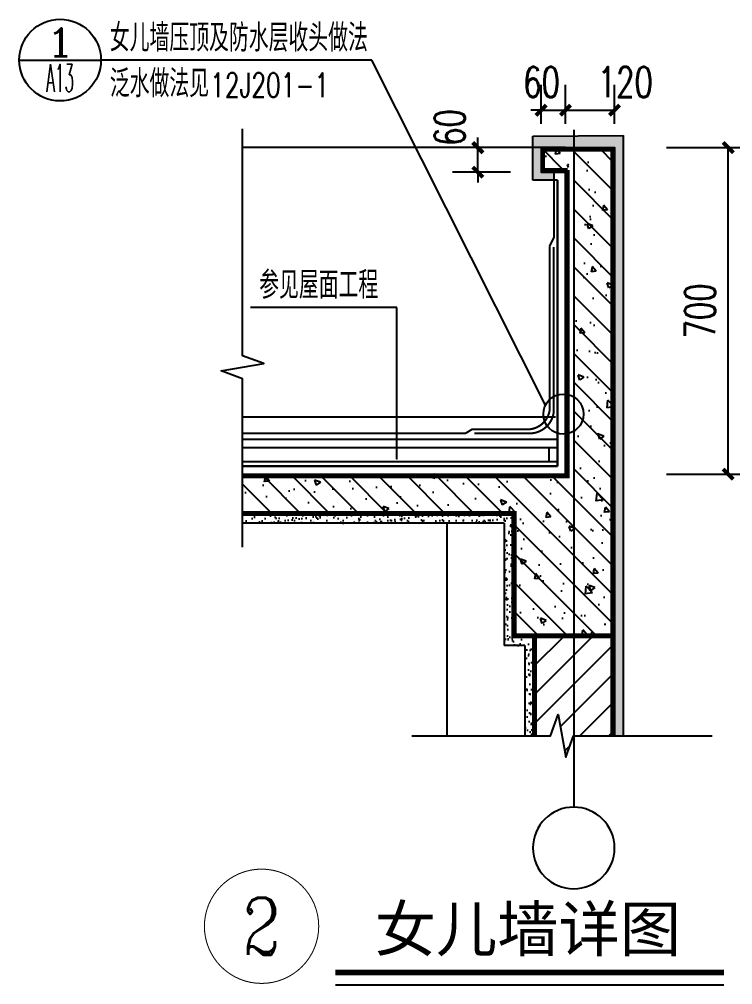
# Model space of a CAD drawing. Extents: x 5191187 to 5306989, y -468291 to -238224.
# Drawn here: x 5262518 to 5269507, y -456979 to -447520 of the extents above; entities that cross this region are included whole.
import ezdxf
from ezdxf.enums import TextEntityAlignment as Align

# ---------------------------------------------------------------- set-up
doc = ezdxf.new("R2010")
doc.units = 0
doc.header["$LTSCALE"] = 1000
doc.header["$MEASUREMENT"] = 0
doc.layers.get('0').update_dxf_attribs({"linetype": 'CONTINUOUS'})
doc.layers.get('Defpoints').update_dxf_attribs({"linetype": 'CONTINUOUS'})
for name, color, linetype in [('AXIS', 3, 'CONTINUOUS'), ('AXIS_TEXT', 7, 'CONTINUOUS'), ('DIM_IDEN', 3, 'CONTINUOUS'), ('DIM_SYMB', 3, 'CONTINUOUS'), ('DOTE', 252, 'CONTINUOUS'), ('DYTC', 42, 'CONTINUOUS'), ('PUB_DIM', 3, 'CONTINUOUS'), ('PUB_TEXT', 7, 'CONTINUOUS'), ('S_SURFACE', 6, 'CONTINUOUS'), ('WALL', 2, 'CONTINUOUS'), ('填充', 251, 'CONTINUOUS'), ('防水', 3, 'CONTINUOUS')]:
    doc.layers.add(name, color=color, linetype=linetype)
doc.styles.add('-宋体', font='', dxfattribs={"width": 0.8})
doc.styles.add('_TCH_DIM', font='SIMPLEX', dxfattribs={"bigfont": 'GBCBIG'})
doc.styles.add('_TCH_DIM_T3', font='SIMPLEX', dxfattribs={"width": 0.705882, "bigfont": 'GBCBIG'})
doc.styles.add('_TCH_LABEL', font='COMPLEX', dxfattribs={"bigfont": 'GBCBIG'})
doc.styles.add('COMP', font='COMPLEX', dxfattribs={"bigfont": 'hztxt'})
doc.styles.add('COMPLEX', font='COMPLEX')
doc.styles.get('-宋体').set_extended_font_data('SimSun')
doc.dimstyles.new('_TCH_ARCH&&100', dxfattribs={"dimtxt": 297.5, "dimasz": 100, "dimexe": 250, "dimexo": 300, "dimgap": 126.25, "dimtad": 1, "dimdec": 0, "dimzin": 0, "dimdsep": 46, "dimtxsty": '_TCH_DIM_T3', "dimblk": 'ARCHTICK', "dimcen": 0.09, "dimclrt": 7, "dimazin": 2, "dimtfac": 1, "dimtdec": 0, "dimtix": 1, "dimtmove": 2, "dimatfit": 3, "dimfxl": 0, "dimtolj": 1, "dimtzin": 0, "dimarcsym": 0})

# ---------------------------------------------------------------- blocks, each defined once
blk = doc.blocks.new('_ArchTick')
at = {"color": 0, "linetype": 'ByBlock', "const_width": 0.4}
blk.add_lwpolyline([(-0.5, -0.5), (0.5, 0.5)], dxfattribs=at)
blk = doc.blocks.new('*D65')
at = {"layer": 'Defpoints', "color": 0}
for p in [(5267010.4, -448777.2), (5267629.5, -448777.2), (5267629.5, -449017.2)]:
    blk.add_point(p, dxfattribs=at)
at = {"layer": 'PUB_DIM', "color": 0, "lineweight": -2}
for p, q in [((5267010.4, -448777.2), (5267010.4, -448677.2)), ((5267329.5, -448777.2), (5266760.4, -448777.2)), ((5267010.4, -449017.2), (5267010.4, -448777.2)), ((5267329.5, -449017.2), (5266760.4, -449017.2)), ((5267010.4, -449017.2), (5267010.4, -449117.2))]:
    blk.add_line(p, q, dxfattribs=at)
at = {"layer": 'PUB_DIM', "color": 0, "lineweight": -2, "xscale": 100, "yscale": 100, "zscale": 100}
for p, rotation in [((5267010.4, -448777.2), 270), ((5267010.4, -449017.2), 90)]:
    blk.add_blockref('_ArchTick', p, dxfattribs=dict(at, rotation=rotation))
at = {"layer": 'PUB_DIM', "color": 7, "insert": (5266735.4, -448579.5), "char_height": 297.5, "attachment_point": 5, "rotation": 90, "style": '_TCH_DIM_T3'}
blk.add_mtext('\\A1;60', dxfattribs=at)
blk = doc.blocks.new('*D26')
at = {"layer": 'Defpoints', "color": 0, "transparency": 16777216}
for p in [(5267869.5, -448410.2), (5267629.5, -448844.9), (5267869.5, -448844.9)]:
    blk.add_point(p, dxfattribs=at)
at = {"layer": 'PUB_DIM', "color": 0, "lineweight": -2, "transparency": 16777216}
for p, q in [((5267629.5, -448544.9), (5267629.5, -448160.2)), ((5267869.5, -448544.9), (5267869.5, -448160.2)), ((5267629.5, -448410.2), (5267529.5, -448410.2)), ((5267629.5, -448410.2), (5267869.5, -448410.2)), ((5267869.5, -448410.2), (5267969.5, -448410.2))]:
    blk.add_line(p, q, dxfattribs=at)
at = {"layer": 'PUB_DIM', "color": 0, "lineweight": -2, "transparency": 16777216, "xscale": 100, "yscale": 100, "zscale": 100}
blk.add_blockref('_ArchTick', (5267629.5, -448410.2), dxfattribs=at)
at = {"layer": 'PUB_DIM', "color": 0, "lineweight": -2, "transparency": 16777216, "xscale": 100, "yscale": 100, "zscale": 100, "rotation": 180}
blk.add_blockref('_ArchTick', (5267869.5, -448410.2), dxfattribs=at)
at = {"layer": 'PUB_DIM', "color": 7, "transparency": 16777216, "insert": (5267635.1, -448135.2), "char_height": 297.5, "attachment_point": 5, "style": '_TCH_DIM_T3'}
blk.add_mtext('\\A1;60', dxfattribs=at)
blk = doc.blocks.new('*D25')
at = {"layer": 'Defpoints', "color": 0, "transparency": 16777216}
for p in [(5268349.5, -448410.2), (5267869.5, -448844.9), (5268349.5, -448844.9)]:
    blk.add_point(p, dxfattribs=at)
at = {"layer": 'PUB_DIM', "color": 0, "lineweight": -2, "transparency": 16777216}
for p, q in [((5267869.5, -448544.9), (5267869.5, -448160.2)), ((5268349.5, -448544.9), (5268349.5, -448160.2)), ((5267869.5, -448410.2), (5268349.5, -448410.2))]:
    blk.add_line(p, q, dxfattribs=at)
at = {"layer": 'PUB_DIM', "color": 0, "lineweight": -2, "transparency": 16777216, "xscale": 100, "yscale": 100, "zscale": 100, "rotation": 180}
blk.add_blockref('_ArchTick', (5267869.5, -448410.2), dxfattribs=at)
at = {"layer": 'PUB_DIM', "color": 0, "lineweight": -2, "transparency": 16777216, "xscale": 100, "yscale": 100, "zscale": 100}
blk.add_blockref('_ArchTick', (5268349.5, -448410.2), dxfattribs=at)
at = {"layer": 'PUB_DIM', "color": 7, "transparency": 16777216, "insert": (5268454.7, -448135.2), "char_height": 297.5, "attachment_point": 5, "style": '_TCH_DIM_T3'}
blk.add_mtext('\\A1;120', dxfattribs=at)
blk = doc.blocks.new('*D24')
at = {"layer": 'Defpoints', "color": 0, "transparency": 16777216}
for p in [(5268557.5, -448777.2), (5269462.9, -448777.2), (5268557.5, -451977.2)]:
    blk.add_point(p, dxfattribs=at)
at = {"layer": 'PUB_DIM', "color": 0, "lineweight": -2, "transparency": 16777216}
for p, q in [((5268857.5, -448777.2), (5269712.9, -448777.2)), ((5269462.9, -451977.2), (5269462.9, -448777.2)), ((5268857.5, -451977.2), (5269712.9, -451977.2))]:
    blk.add_line(p, q, dxfattribs=at)
at = {"layer": 'PUB_DIM', "color": 0, "lineweight": -2, "transparency": 16777216, "xscale": 100, "yscale": 100, "zscale": 100}
for p, rotation in [((5269462.9, -448777.2), 90), ((5269462.9, -451977.2), 270)]:
    blk.add_blockref('_ArchTick', p, dxfattribs=dict(at, rotation=rotation))
at = {"layer": 'PUB_DIM', "color": 7, "transparency": 16777216, "insert": (5269187.9, -450377.2), "char_height": 297.5, "attachment_point": 5, "rotation": 90, "style": '_TCH_DIM_T3'}
blk.add_mtext('\\A1;700', dxfattribs=at)
blk = doc.blocks.new('_INDEX')
blk.add_line((-0.5, 0), (0.5, 0))
blk.add_circle((0, 0), 0.5)
at = {"style": 'COMP'}
for tag, width, p, p2 in [('1', 2.333333, (-0.17, 0.05), (0.17, 0.05)), ('-', 1.166667, (-0.17, -0.39), (0.17, -0.39))]:
    blk.add_attdef(tag, text='', height=0.34, dxfattribs=dict(at, width=width)).set_placement(p, p2, align=Align.FIT)
blk = doc.blocks.new('_AXISO')
blk.add_circle((0, 0), 0.5)
at = {"layer": 'AXIS_TEXT', "style": 'COMPLEX', "width": 1.041667}
blk.add_attdef('A', text='', height=0.56, dxfattribs=at).set_placement((-0.25, -0.28), (0.25, -0.28), align=Align.FIT)

msp = doc.modelspace()

# ---------------------------------------------------------------- hatches: boundary and pattern name
at = {"layer": 'DYTC'}
h = msp.add_hatch(dxfattribs=at)
h.set_pattern_fill('AR-SAND', color=256, scale=40, style=0)
h.set_pattern_definition([(37.5, (197511.024, 95303.686), (-3.2000626, 97.8826475), [0, -77.216, 0, -86.36, 0, -82.55]), (7.5, (197511.02, 95303.69), (89.9046566, 143.36502), [0, -41.656, 0, -69.596, 0, -26.67]), (327.5, (197448.54, 95303.686), (158.198474, 0.287437), [0, -25.4, 0, -91.44, 0, -119.38]), (317.5, (197448.54, 95303.69), (152.7112905, 44.5858647), [0, -12.7, 0, -59.944, 0, -68.58])])
h.paths.add_polyline_path([(5268437.5, -448657.3), (5267949.5, -448662), (5267949.5, -448777.2), (5268349.5, -448777.2), (5268349.5, -453177.2), (5268349.5, -454540.8), (5268437.5, -454540.8)])
h.paths.add_polyline_path([(5267949.5, -448662), (5267549.5, -448665.9), (5267549.5, -448777.2), (5267789.5, -448777.2), (5267869.5, -448777.2), (5267949.5, -448777.2)])
h.paths.add_polyline_path([(5267629.5, -448777.2), (5267549.5, -448777.2), (5267549.5, -449097.2), (5267756.6, -449097.2), (5267756.6, -449017.2), (5267629.5, -449017.2)])
h = msp.add_hatch(dxfattribs=at)
h.set_pattern_fill('AR-SAND', color=256, scale=40, style=0)
h.set_pattern_definition([(37.5, (5262824.14, -457337.94), (-3.2001, 97.88265), [0, -77.216, 0, -86.36, 0, -82.55]), (7.5, (5262824.14, -457337.94), (89.9047, 143.365), [0, -41.656, 0, -69.596, 0, -26.67]), (327.5, (5262761.65, -457337.94), (158.1985, 0.2874), [0, -25.4, 0, -91.44, 0, -119.38]), (317.5, (5262761.65, -457337.94), (152.7113, 44.5859), [0, -12.7, 0, -59.944, 0, -68.58])])
h.paths.add_polyline_path([(5267269.5, -453577.2), (5267349.5, -453577.2), (5267349.5, -452377.2), (5264704.2, -452377.2), (5264704.2, -452457.2), (5267269.5, -452457.2)])
h.paths.add_polyline_path([(5267269.5, -453657.2), (5267469.5, -453657.2), (5267469.5, -453577.2), (5267269.5, -453577.2)])
h.paths.add_polyline_path([(5267469.5, -454540.8), (5267549.5, -454540.8), (5267549.5, -453577.2), (5267469.5, -453577.2)])
at = {"layer": '填充'}
h = msp.add_hatch(dxfattribs=at)
h.set_pattern_fill('钢筋混凝土', color=256, scale=80, style=0)
h.set_pattern_definition([(135, (7591872.54, 293843.04), (141.421356, 141.421356), []), (130, (7591872.54, 293843.04), (-573.80815, -50.20171), [60, -660]), (185, (7591872.54, 293843.04), (111.00107, 601.7537), [48, -528]), (79.5486, (7591824.7, 293838.86), (-462.8075, 551.55163), [50.99215, -560.91369]), (133.8158, (7591872.54, 294003.04), (-853.79284, -132.41521), [90, -990]), (83.3644, (7591801.4, 293992), (-747.73016, 779.2943), [76.48823, -841.3704]), (188.8158, (7591872.54, 294003.04), (-747.72956, 779.29488), [72, -792]), (159, (7591792.54, 293963.04), (-477.52564, -322.09511), [60, -660]), (214, (7591792.54, 293963.04), (-194.65227, 580.12004), [48, -528]), (108.5486, (7591752.75, 293936.2), (-672.1781, 258.0244), [50.99215, -560.91369]), (142.5, (7591872.54, 293843.04), (-9.727884, 266.315083), [0, -521.6, 0, -536, 0, -530]), (172.5, (7591872.54, 293843.04), (-210.45563, 315.52937), [0, -305.6, 0, -509.6, 0, -202]), (212.5, (7592050.94, 293843.04), (-427.057949, -18.043897), [0, -200, 0, -624, 0, -828]), (222.5, (7592130.94, 293843.04), (-466.548935, 80.083986), [0, -260, 0, -414.4, 0, -588])])
h.paths.add_polyline_path([(5267849.5, -453577.2), (5267349.5, -453577.2), (5267349.5, -452377.2), (5264704.2, -452377.2), (5264704.2, -451977.2), (5267849.5, -451977.2)])
edge = h.paths.add_edge_path(flags=17)
edge.add_arc((5267929, -451388.4), 196.5, 0, 84.02914, ccw=False)
edge.add_arc((5267929, -451388.4), 196.5, 275.97086, 360, ccw=False)
edge.add_line((5267949.5, -451583.9), (5267949.5, -451193))
edge = h.paths.add_edge_path()
edge.add_line((5267949.5, -449706.7), (5267949.5, -448777.2))
edge.add_line((5267949.5, -448777.2), (5268349.5, -448777.2))
edge.add_line((5268349.5, -448777.2), (5268349.5, -453577.2))
edge.add_line((5268349.5, -453577.2), (5267849.5, -453577.2))
edge.add_line((5267849.5, -453577.2), (5267849.5, -451977.2))
edge.add_line((5267849.5, -451977.2), (5267949.5, -451977.2))
edge.add_line((5267949.5, -451977.2), (5267949.5, -451583.9))
edge.add_arc((5267929, -451388.4), 196.5, 275.97086, 444.02914)
edge.add_line((5267949.5, -451193), (5267949.5, -450097.6))
edge.add_arc((5267929, -449902.1), 196.5, 275.97086, 444.02914)
edge = h.paths.add_edge_path(flags=17)
edge.add_line((5267949.5, -450097.6), (5267949.5, -449706.7))
edge.add_arc((5267929, -449902.1), 196.5, -84.02914, 84.02914, ccw=False)
h.paths.add_polyline_path([(5267629.5, -449017.2), (5267889.5, -448997.2), (5267949.5, -448777.2), (5267629.5, -448777.2)])
h = msp.add_hatch(dxfattribs=at)
h.set_pattern_fill('普通砖', color=256, scale=80, style=0)
h.set_pattern_definition([(45, (197511.02, 95047.3), (-141.421413, 141.421413), [])])
h.paths.add_polyline_path([(5267569.5, -453577.2), (5267569.5, -454540.8), (5267722.2, -454540.8), (5267798.6, -454330.8), (5267872.7, -454750.8), (5267947.2, -454540.8), (5268329.5, -454540.8), (5268329.5, -453577.2)])

# ---------------------------------------------------------------- linework, layer by layer
at = {"layer": 'DIM_IDEN', "const_width": 10}
msp.add_lwpolyline([(5265451.3, -456407, 1), (5264331.3, -456407, 1)], format="xyb", close=True, dxfattribs=at)
at = {"layer": 'DIM_SYMB', "color": 0}
for points in [[(5264704.2, -452692.7), (5264704.2, -451042.2), (5264494.2, -450965.7), (5264914.2, -450891.7), (5264704.2, -450817.2), (5264704.2, -448592.7)], [(5266365, -454540.8), (5267722.2, -454540.8), (5267798.6, -454330.8), (5267872.7, -454750.8), (5267947.2, -454540.8), (5269304.3, -454540.8)]]:
    msp.add_lwpolyline(points, dxfattribs=at)
at = {"layer": 'DOTE'}
msp.add_line((5267949.5, -448603), (5267949.5, -455239.5), dxfattribs=at)
at = {"layer": 'PUB_DIM'}
for p, q in [((5265972.4, -447919.6), (5263320.9, -447919.6)), ((5267672.4, -451302.2), (5265972.4, -447919.6)), ((5268912.9, -448777.2), (5270433.7, -448777.2)), ((5266215.8, -450342.2), (5264783.9, -450342.2)), ((5266215.8, -451827), (5266215.8, -450342.2)), ((5268912.9, -451977.2), (5270433.7, -451977.2))]:
    msp.add_line(p, q, dxfattribs=at)
at = {"layer": 'PUB_DIM', "const_width": 8}
for points in [[(5267674.2, -451305.8, 1), (5267670.6, -451298.6, 1)], [(5266215.8, -451831, 1), (5266215.8, -451823, 1)]]:
    msp.add_lwpolyline(points, format="xyb", close=True, dxfattribs=at)
at = {"layer": 'PUB_DIM'}
msp.add_circle((5267849, -451388.4), 196.5, dxfattribs=at)
at = {"layer": 'PUB_TEXT', "const_width": 56}
msp.add_lwpolyline([(5265615.2, -456859.4), (5269420.9, -456859.4)], dxfattribs=at)
at = {"layer": 'PUB_TEXT'}
msp.add_lwpolyline([(5265615.2, -456979.4), (5269420.9, -456979.4)], dxfattribs=at)
at = {"layer": 'S_SURFACE'}
for p, q in [((5267549.5, -448665.9), (5268437.5, -448657.3)), ((5267549.5, -449097.2), (5267549.5, -448665.9)), ((5268437.5, -454540.8), (5268437.5, -448657.3)), ((5267789.5, -449097.2), (5267549.5, -449097.2)), ((5267789.5, -451897.2), (5267789.5, -449097.2)), ((5267789.5, -449097.2), (5267789.5, -451897.2)), ((5267772.2, -451417.2), (5264704.2, -451417.2)), ((5267789.5, -451637.2), (5264704.2, -451637.2)), ((5267789.5, -451717.2), (5264704.2, -451717.2)), ((5267709.5, -451857.2), (5267709.5, -451717.2)), ((5267789.5, -451857.2), (5264704.2, -451857.2)), ((5264704.2, -451897.2), (5267789.5, -451897.2)), ((5267789.5, -451897.2), (5264704.2, -451897.2)), ((5264704.2, -451897.2), (5267789.5, -451897.2)), ((5264704.2, -451897.2), (5267789.5, -451897.2)), ((5267269.5, -452457.2), (5264704.2, -452457.2)), ((5267269.5, -452457.2), (5267269.5, -453657.2)), ((5267469.5, -453657.2), (5267269.5, -453657.2)), ((5267469.5, -453657.2), (5267469.5, -454540.8))]:
    msp.add_line(p, q, dxfattribs=at)
at = {"layer": 'WALL'}
for p, q in [((5267549.5, -453577.2), (5267549.5, -454540.8)), ((5268349.5, -453577.2), (5268349.5, -454540.8))]:
    msp.add_line(p, q, dxfattribs=at)
at = {"layer": 'WALL', "const_width": 40}
for points in [[(5267869.5, -448797.2), (5268329.5, -448797.2), (5268329.5, -453557.2), (5267369.5, -453557.2), (5267369.5, -452357.2), (5264704.2, -452357.2)], [(5267869.5, -448797.2), (5267649.5, -448797.2), (5267649.5, -448997.2), (5267889.5, -448997.2)], [(5264704.2, -451997.2), (5267889.5, -451997.2), (5267889.5, -448997.2)], [(5267569.5, -453577.2), (5267569.5, -454540.8)], [(5268329.5, -453577.2), (5268329.5, -454540.8)]]:
    msp.add_lwpolyline(points, dxfattribs=at)
at = {"layer": 'WALL'}
for points in [[(5267869.5, -448777.2), (5268349.5, -448777.2), (5268349.5, -453577.2), (5267349.5, -453577.2), (5267349.5, -452377.2), (5264704.2, -452377.2)], [(5267869.5, -448777.2), (5267629.5, -448777.2), (5267629.5, -449017.2), (5267869.5, -449017.2)], [(5264704.2, -451977.2), (5267869.5, -451977.2), (5267869.5, -449017.2), (5267869.5, -449017.2)]]:
    msp.add_lwpolyline(points, dxfattribs=at)
at = {"layer": '填充'}
for p, q in [((5267789.5, -448777.2), (5264704.2, -448777.2)), ((5266705.5, -452457.2), (5266705.5, -454540.8))]:
    msp.add_line(p, q, dxfattribs=at)
at = {"layer": '防水', "const_width": 20, "elevation": 0}
msp.add_lwpolyline([(5267712.5, -449744), (5267756.6, -449655), (5267756.6, -449017.2)], dxfattribs=at)
for points in [[(5267712.5, -449744), (5267712.5, -451357.2, -0.390524), (5267472.5, -451537.2), (5266953.6, -451537.2), (5266888.8, -451577.2), (5264704.2, -451577.2)], [(5267752.5, -449749.4), (5267752.5, -451377.2, -0.375011), (5267512.5, -451577.2), (5266974.6, -451577.2)]]:
    msp.add_lwpolyline(points, format="xyb", dxfattribs=at)

# ---------------------------------------------------------------- block references
at = {"layer": 'AXIS', "xscale": -800, "yscale": 800, "zscale": 800}
msp.add_blockref('_AXISO', (5267949.5, -455639.5), dxfattribs=at)
at = {"layer": 'PUB_DIM'}
ref = msp.add_blockref('_INDEX', (5262918, -447919.6), dxfattribs=dict(at, xscale=800, yscale=800, zscale=800))
ref.add_attrib('1', '1', dxfattribs={"layer": '0', "height": 272, "style": 'COMP', "width": 2.333333}).set_placement((5262782, -447879.6), (5263054, -447879.6), align=Align.FIT)
ref.add_attrib('-', 'A13', dxfattribs={"layer": '0', "height": 272, "style": 'COMP', "width": 0.42}).set_placement((5262782, -448231.6), (5263054, -448231.6), align=Align.FIT)

# ---------------------------------------------------------------- texts
at = {"layer": 'PUB_TEXT'}
for s, height, style, p in [('女儿墙压顶及防水层收头做法', 270.071, '_TCH_DIM', (5263404.9, -447835.6)), ('泛水做法见', 270.07, '_TCH_DIM', (5263404.9, -448283.6)), ('参见屋面工程', 270.07, '_TCH_DIM', (5264867.9, -450258.2)), ('女儿墙详图', 440, '-宋体', (5265999.9, -456653))]:
    msp.add_text(s, height=height, dxfattribs=dict(at, style=style)).set_placement(p)
at = {"layer": 'PUB_TEXT', "style": '_TCH_DIM', "width": 0.705882}
msp.add_text('12J201-1', height=238, dxfattribs=at).set_placement((5264387.9, -448283.6))
at = {"layer": 'PUB_TEXT', "style": '_TCH_LABEL'}
msp.add_text('2', height=559.1, dxfattribs=at).set_placement((5264704.9, -456686.6), (5265077.6, -456686.6), align=Align.FIT)

# ---------------------------------------------------------------- dimensions: what is measured, and where the dimension line sits
at = {"layer": 'PUB_DIM'}
for base, p1, p2, angle, text, picture, middle in [((5267869.5, -448410.2), (5267629.5, -448844.9), (5267869.5, -448844.9), 360, '60', '*D26', (5267635.1, -448135.2)), ((5268349.5, -448410.2), (5267869.5, -448844.9), (5268349.5, -448844.9), 0, '120', '*D25', (5268454.7, -448135.2))]:
    dim = msp.add_linear_dim(base=base, p1=p1, p2=p2, angle=angle, text=text, dimstyle='_TCH_ARCH&&100', dxfattribs=at)
    dim.commit()
    dim.dimension.update_dxf_attribs({"geometry": picture, "text_midpoint": middle, "dimtype": 129})
at = {"layer": 'PUB_DIM', "color": 0}
dim = msp.add_linear_dim(base=(5267010.4, -448777.2), p1=(5267629.5, -449017.2), p2=(5267629.5, -448777.2), angle=90, text='60', dimstyle='_TCH_ARCH&&100', dxfattribs=at)
dim.commit()
dim.dimension.update_dxf_attribs({"geometry": '*D65', "text_midpoint": (5266735.4, -448579.5), "dimtype": 129})
at = {"layer": 'PUB_DIM'}
dim = msp.add_aligned_dim(p1=(5268557.5, -451977.2), p2=(5268557.5, -448777.2), distance=-905.5, text='700', dimstyle='_TCH_ARCH&&100', dxfattribs=at)
dim.commit()
dim.dimension.update_dxf_attribs({"geometry": '*D24', "text_midpoint": (5269187.9, -450377.2)})

doc.saveas('drawing.dxf')
